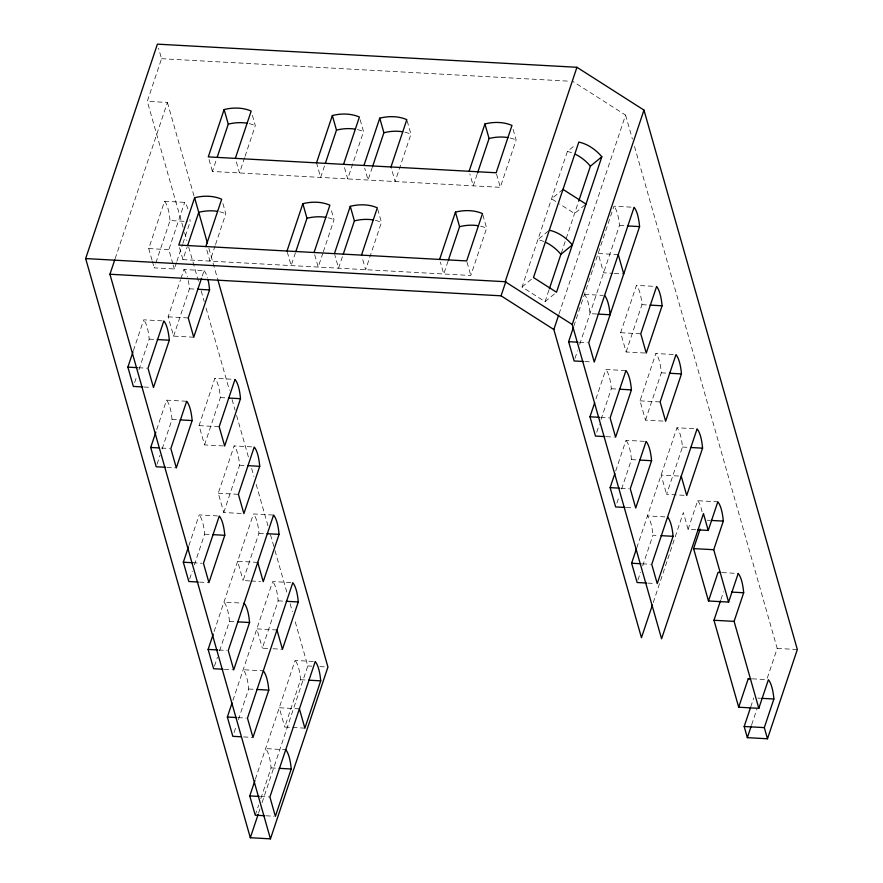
<?xml version="1.0" encoding="UTF-8"?>
<svg xmlns="http://www.w3.org/2000/svg" width="883" height="883" viewBox="0 0 883 883"><rect width="100%" height="100%" fill="white"/><g stroke="black" fill="none" stroke-linecap="round" stroke-linejoin="round"><path stroke-width="0.66" stroke-dasharray="4.42 3.31" d="M183.079 227.251L147.284 101.346L161.545 58.708L158.532 48.123M115.154 258.631L167.417 102.45L147.284 101.346M152.008 260.143L148.719 248.564L164.547 201.258L184.679 202.362A35.519 10.927 -86.8 0 1 188.598 211.534M176.468 262.571L174.326 268.962L154.205 267.858L155.485 264.017M155.916 262.737L170.033 220.54L187.472 221.501M133.432 350.518L143.697 319.823L162.483 320.86M172.869 263.818L168.852 249.679L184.679 202.362M134.635 382.593L136.777 376.191M138.907 369.8L149.183 339.116A35.519 10.927 -86.8 0 0 143.697 319.823M176.898 261.291L182.461 244.668M182.891 243.388L190.165 221.655A35.519 10.927 -86.8 0 0 189.944 219.459M482.869 214.933L486.632 228.178L470.805 275.485L182.936 259.613L187.218 246.832M513.122 129.426L516.136 140.011L500.297 187.328L212.428 171.457L216.71 158.664M193.741 337.229L173.609 336.114L168.123 316.831L180.529 279.745M180.96 278.465L183.951 269.514L204.083 270.628L201.942 277.019M173.609 336.114L189.437 288.807A35.519 10.927 -86.8 0 0 188.278 280.518M215.121 245.761L209.988 261.103L205.849 246.545M215.551 244.481L225.816 213.796L222.814 203.2M244.624 157.604L239.492 172.947L235.728 159.702M245.055 156.324L255.319 125.629L251.931 113.719M156.699 429.568L166.534 400.154L186.666 401.268M157.042 464.193L160.044 455.253M162.174 448.851L172.019 419.447A35.519 10.927 -86.8 0 0 166.534 400.154M223.322 445.937L204.536 444.9L199.05 425.617L214.889 378.299L235.01 379.414M204.536 444.9L220.364 397.582A35.519 10.927 -86.9 0 0 214.878 378.31M188.896 545.595L199.161 514.91L217.946 515.948M295.43 252.792L291.147 265.584L287.383 252.339M324.502 165.916L320.65 177.417L316.887 164.183M189.668 578.95L192.24 571.279M194.37 564.888L204.646 534.193A35.519 10.927 -86.8 0 0 199.161 514.91M241.202 513.476L223.763 512.504L218.278 493.222L234.105 445.915L252.891 446.941M223.763 512.504L239.591 465.198A35.519 10.927 -86.8 0 0 234.105 445.915M322.913 253.013L318.2 267.074L314.436 253.829M323.344 251.732L334.039 219.757L331.026 209.172M360.143 119.691L363.531 131.6L347.703 178.918L343.94 165.673M214.116 631.522L253.454 513.95L273.575 515.065M342.416 256.688L338.575 268.2L334.812 254.955M372.35 167.251L368.068 180.033L364.679 168.123M214.459 666.157L217.461 657.206M219.602 650.815L229.437 621.4A35.519 10.927 -86.8 0 0 223.951 602.107L241.401 603.078M249.812 580.926L243.101 580.55L258.94 533.244A35.519 10.927 -86.8 0 0 253.454 513.961M377.692 209.139L381.456 222.373L365.628 269.69L362.24 257.77M407.184 120.971L410.948 134.216L395.12 181.534L391.357 168.289M232.913 700.418L272.67 581.566L292.803 582.681M234.116 732.493L236.247 726.091M238.388 719.7L248.664 689.016A35.519 10.927 -86.8 0 0 243.178 669.722L263.3 670.837M267.692 648.464L262.328 648.166L278.156 600.848A35.519 10.927 -86.8 0 0 272.67 581.566M255.33 779.292L295.099 660.44L315.231 661.555M255.253 815.197L258.675 804.976M260.816 798.574L271.081 767.89A35.519 10.927 -86.8 0 0 265.606 748.607L285.728 749.711M304.878 728.155L284.756 727.04L300.584 679.733A35.519 10.927 -86.8 0 0 295.099 660.44M258.598 813.011L260.342 807.802M262.085 802.603L307.803 665.948L294.613 619.557M448.023 261.213L443.752 273.995L440.363 262.085M477.096 174.326L473.244 185.838L469.855 173.918M554.414 293.951L545.054 301.677L522.052 286.986L567.383 151.512L575.694 144.646M545.054 301.677L548.906 290.165M561.312 253.09L578.409 202.008M559.082 313.818L625.583 115.088L572.813 81.391M573.84 326.114L613.961 206.203L632.747 207.24M574.965 358.399L577.537 350.728M579.678 344.337L619.447 225.485A35.519 10.927 -86.8 0 0 613.961 206.203M595.981 398.884L605.815 369.48L625.948 370.584M644.91 353.023L626.124 351.986L620.639 332.692L636.466 285.386L653.917 286.346M596.753 432.24L599.325 424.568M601.036 419.447L611.301 388.763A35.519 10.927 -86.8 0 0 605.815 369.469M626.124 351.986L641.952 304.668A35.519 10.916 -86.9 0 0 636.466 285.397M615.694 471.014L625.959 440.33L644.745 441.368M662.945 421.081L645.495 420.12L640.009 400.838L655.848 353.52L674.634 354.558M616.897 503.089L619.038 496.699M621.599 489.027L631.444 459.613A35.519 10.927 -86.9 0 0 625.959 440.33M645.495 420.12L661.323 372.814A35.519 10.927 -86.8 0 0 655.848 353.52M636.753 547.89L676.952 427.758L697.084 428.873M637.956 579.965L640.528 572.294M642.669 565.893L652.934 535.208L658.299 535.506M684.049 495.319L666.599 494.359L682.438 447.052A35.519 10.927 -86.8 0 0 676.952 427.758M653.232 602.526L667.427 560.098M667.846 558.818L683.343 512.526L688.111 529.325L696.234 529.767M688.111 529.325L697.691 500.705L717.813 501.82M720.936 599.458L723.541 591.654M750.705 706.996L753.751 697.89M751.676 724.722L756.874 709.204M767.261 678.166L777.206 648.42L633.884 144.282M562.99 189.381L551.544 198.818L558.453 203.233M548.277 231.092L537.879 239.668A35.519 25.585 50.6 0 1 544.06 241.589M584.954 204.933L574.557 213.509L559.601 203.962M522.052 286.986L533.487 277.549M161.545 58.708L570.065 81.236M619.447 225.485L626.157 225.86M618.255 254.624L598.133 253.509L603.608 272.803L613.001 273.322M614.347 273.388L623.74 273.907M148.719 248.564L168.852 249.679M584.458 294.359L603.244 295.397M641.952 304.668L647.327 304.966M189.437 288.807L196.147 289.171M596.654 314.017L589.943 313.653A35.519 10.927 -86.8 0 0 584.458 294.359M620.639 332.692L640.771 333.807M168.123 316.831L188.256 317.935M579.369 342.262L587.416 342.714M584.844 361.555L591.555 361.92M149.183 339.116L155.894 339.48M661.323 372.814L668.034 373.178M611.301 388.763L618.012 389.127M138.598 367.725L146.655 368.178M640.009 400.838L660.142 401.942M144.084 387.019L150.794 387.383M600.727 417.383L608.773 417.825M220.364 397.582L225.739 397.88M606.202 436.666L614.259 437.107M682.438 447.052L689.148 447.416M172.019 419.447L178.73 419.811M199.05 425.617L219.183 426.721M631.444 459.613L638.155 459.988M678.563 476.036L661.124 475.076L666.599 494.359M161.446 448.056L169.492 448.509M239.591 465.198L246.302 465.573M620.87 488.233L628.917 488.674M166.92 467.35L176.313 467.869M626.345 507.515L633.056 507.891M664.899 516.886L647.449 515.915A35.519 10.927 -86.8 0 1 652.934 535.197M218.278 493.222L238.399 494.337M707.195 520.219L709.877 520.363M258.94 533.244L264.304 533.542M204.646 534.193L211.357 534.568M642.36 563.829L650.407 564.27M722.084 572.592L736.852 573.398M647.846 583.111L654.546 583.486M257.748 562.372L237.626 561.268L243.101 580.55M192.726 562.736L202.119 563.255M251.158 581.003L260.551 581.511M199.547 582.096L208.94 582.614M278.156 600.848L284.867 601.224M777.206 648.42L797.338 649.524M229.437 621.4L236.147 621.775M276.975 629.987L256.843 628.873L262.328 648.166M273.057 648.751L282.461 649.27M752.294 678.828L765.716 679.568M218.863 650.02L226.909 650.462M307.803 665.948L311.831 666.168M319.878 666.61L327.935 667.051M757.78 698.111L760.462 698.254M224.337 669.303L233.73 669.822M300.584 679.733L307.295 680.098M248.664 689.016L255.375 689.38M299.392 708.861L279.271 707.758L284.756 727.04M238.079 717.625L246.136 718.078M243.565 736.919L252.957 737.437M271.081 767.89L276.456 768.188M260.507 796.51L269.9 797.029M265.993 815.793L274.039 816.234M625.583 115.088L632.371 138.973M496.533 174.083L500.297 187.328M467.041 262.251L470.805 275.485M209.05 159.536L212.428 171.457M167.417 102.45L194.161 196.556M208.863 248.244L217.527 278.73M184.591 232.549L186.854 240.507M188.73 247.13L198.532 281.589M201.169 290.871L204.183 301.467M206.07 308.101L229.425 390.275M232.063 399.546L235.077 410.154M236.589 415.451L248.642 457.869M251.666 468.465L253.918 476.423M256.18 484.37L268.244 526.787M270.507 534.734L274.646 549.314M275.021 550.639L287.085 593.056M290.099 603.652L292.361 611.61M179.547 247.693L182.936 259.613M173.234 265.11L174.326 268.962M152.373 261.423L154.205 267.858M697.691 500.705A35.519 10.927 -86.8 0 1 702.018 511.71M567.372 151.479A35.519 25.585 50.6 0 1 571.5 152.638M480.562 226.18A35.519 25.21 -15.9 0 1 486.632 228.178M375.385 220.375A35.519 25.221 -15.9 0 1 381.456 222.373M219.746 211.799A35.519 25.21 -15.9 0 1 225.816 213.796M327.957 217.77A35.519 25.21 -15.9 0 1 334.028 219.768M249.249 123.642A35.519 25.21 -15.9 0 1 255.319 125.64M357.46 129.613A35.519 25.21 -15.9 0 1 363.531 131.6M404.878 132.218A35.519 25.221 -15.9 0 1 410.948 134.216M510.065 138.013A35.519 25.221 -15.9 0 1 516.136 140.011M164.547 201.258A35.519 10.927 -86.8 0 1 170.033 220.54M183.951 269.525A35.519 10.927 -86.8 0 1 187.428 276.975M204.083 270.628A35.519 10.927 -86.8 0 1 207.56 278.079"/><path stroke-width="1.32" d="M217.902 280.054L327.935 667.051L270.452 838.85L250.319 837.735L85.662 258.576L157.406 44.15L576.93 67.285L643.972 110.099L797.338 649.524L767.482 738.773L747.349 737.658L744.181 726.499L750.274 708.298M270.452 838.85L109.933 274.249L114.724 259.933M142.748 386.942L133.355 386.423L127.869 367.14L133.002 351.798M205.849 246.545L221.677 199.227A35.519 25.232 -15.9 0 0 194.624 197.726L178.796 245.055L466.666 260.927L482.493 213.609A35.519 25.221 -15.9 0 0 455.44 212.119L439.602 259.436M235.342 158.377L251.18 111.07A35.519 25.232 -15.9 0 0 224.116 109.569L208.289 156.887L496.158 172.77L511.985 125.452A35.519 25.221 -15.9 0 0 484.933 123.951L469.105 171.269M187.637 245.551L198.763 212.306A35.519 25.21 -15.9 0 1 217.56 211.368M217.141 157.384L228.267 124.139L224.127 109.58M169.304 340.22L153.476 387.538L147.991 368.244L163.83 320.937A35.519 10.927 -86.8 0 1 169.304 340.22L157.229 339.558M201.512 278.3L188.256 317.935L193.741 337.229L209.569 289.911A35.519 10.927 -86.8 0 0 208.013 279.79M165.585 467.273L156.192 466.754L150.706 447.471L155.838 432.129M192.152 420.551L176.313 467.869L170.838 448.575L186.666 401.268A35.519 10.927 -86.8 0 1 192.152 420.551L180.066 419.889M287.008 251.015L302.836 203.708A35.519 25.221 -15.9 0 1 329.889 205.198L314.061 252.505M316.511 162.858L332.339 115.541A35.519 25.221 -15.9 0 1 359.392 117.042L343.564 164.348M198.211 582.029L188.819 581.511L183.333 562.217L188.465 546.875M240.496 398.697L224.668 446.014L219.183 426.721L235.01 379.414A35.519 10.927 -86.8 0 1 240.496 398.697L228.421 398.034M295.86 251.512L306.986 218.267L302.836 203.708M325.352 163.355L336.478 130.11L332.339 115.541M224.768 535.308L208.94 582.614L203.454 563.332L219.293 516.014A35.519 10.927 -86.8 0 1 224.779 535.297L212.693 534.634M259.723 466.312L243.885 513.619L238.399 494.337L254.238 447.019A35.519 10.927 -86.8 0 1 259.723 466.301L247.637 465.639M334.425 253.631L350.264 206.324A35.519 25.221 -15.9 0 1 377.317 207.814L361.489 255.121M363.928 165.474L379.756 118.156L383.895 132.726L372.769 165.971M223.002 669.237L213.609 668.718L208.123 649.424L213.256 634.082M343.277 254.127L354.403 220.882L350.264 206.324M390.981 166.964L406.809 119.658A35.519 25.21 -15.9 0 0 379.756 118.167M244.083 603.221A35.519 10.927 -86.8 0 1 249.569 622.515L233.73 669.822L228.256 650.539L273.575 515.065A35.519 10.927 -86.8 0 1 279.061 534.358L263.233 581.665L257.748 562.372M240.882 736.764L232.825 736.323L227.35 717.04L232.052 702.967M263.3 670.837A35.519 10.927 -86.8 0 1 268.785 690.12L252.957 737.437L247.472 718.144L292.803 582.681A35.519 10.927 -86.9 0 1 298.277 601.963L282.461 649.27L276.975 629.987M264.646 815.715L255.253 815.197L249.768 795.914L254.911 780.572M250.319 837.735L258.167 814.314M448.454 259.933L459.579 226.688L455.44 212.119M477.526 173.046L489.072 138.521L484.933 123.962M285.728 749.711A35.519 10.927 -86.8 0 1 291.213 768.994L275.386 816.311L269.9 797.029L315.231 661.555A35.519 10.927 -86.8 0 1 320.706 680.848L304.878 728.155L299.392 708.861M85.662 258.576L505.186 281.71L576.93 67.285M109.933 274.249L501.069 295.816L505.882 281.434M549.336 288.884L560.893 254.359L572.327 244.922A35.519 25.552 50.5 0 0 549.325 230.231M578.674 201.203L590.385 166.203L601.831 156.766A35.519 25.552 50.5 0 0 578.818 142.075L533.487 277.549L556.5 292.24L601.831 156.766M652.371 605.098L641.455 637.703L553.84 329.514L558.652 315.132M697.581 529.844L708.243 530.429L703.464 513.619L661.577 638.795L572.228 324.514L643.972 110.099M583.508 361.478L574.116 360.959L568.63 341.677L573.42 327.339M639.568 226.6L594.248 362.074L588.762 342.781L634.082 207.306A35.519 10.927 -86.8 0 1 639.568 226.6L627.493 225.927M604.866 436.588L595.473 436.07L589.987 416.787L594.689 402.725M631.433 389.867L615.594 437.184L610.12 417.902L625.948 370.584A35.519 10.927 -86.8 0 1 631.422 389.878L619.347 389.204M662.084 305.783L646.257 353.09L640.771 333.807L656.599 286.489A35.519 10.916 -86.9 0 1 662.073 305.794L650.009 305.11M625.009 507.449L615.617 506.93L610.131 487.637L614.833 473.575M651.577 460.727L635.738 508.034L630.263 488.752L646.091 441.434A35.519 10.927 -86.8 0 1 651.577 460.716L639.491 460.054M681.455 373.917L665.627 421.235L660.142 401.942L675.97 354.635A35.519 10.927 -86.8 0 1 681.455 373.917L669.38 373.255M646.499 583.034L637.107 582.515L631.621 563.233L636.411 548.906M667.581 517.03A35.519 10.927 -86.8 0 1 673.067 536.323L657.239 583.63L651.753 564.347L697.084 428.873A35.519 10.927 -86.8 0 1 702.57 448.145L686.731 495.473L681.246 476.18M738.188 573.475L728.618 602.085L708.486 600.981L693.596 548.608L700.131 529.094M708.243 530.429L717.813 501.82A35.519 10.927 -86.8 0 1 723.298 521.102M728.618 602.085L713.729 549.712L723.298 521.102L711.223 520.44M708.486 600.981L718.067 572.361L720.749 572.515M767.482 738.773L764.303 727.614L773.883 699.005A35.519 10.916 -86.9 0 0 768.398 679.722L758.817 708.332L738.696 707.217L713.972 620.263L720.495 600.76M758.817 708.332L734.104 621.378L743.674 592.758A35.519 10.927 -86.8 0 0 738.188 573.464M738.696 707.217L748.265 678.608L750.947 678.751M747.349 737.658L751.245 726.025M197.494 289.249L209.569 289.911M598.001 314.094L610.076 314.756A35.519 10.927 -86.8 0 0 604.59 295.463M568.63 341.677L578.023 342.196M127.869 367.14L137.262 367.659M589.987 416.787L599.38 417.306M690.484 447.493L702.559 448.156M150.706 447.471L158.752 447.913M610.131 487.637L619.524 488.156M660.992 535.65L673.067 536.312M693.596 548.608L713.729 549.712M266.986 533.685L279.061 534.347M631.621 563.233L641.014 563.751M731.599 592.096L743.674 592.758M183.333 562.217L192.726 562.736M713.972 620.263L734.104 621.378M286.213 601.301L298.288 601.963M237.494 621.842L249.569 622.515M208.123 649.424L217.516 649.943M761.797 698.332L773.883 699.005M308.631 680.175L320.717 680.837M256.71 689.457L268.785 690.12M744.181 726.499L764.303 727.614M227.35 717.04L236.743 717.559M279.138 768.331L291.213 769.005M249.768 795.914L259.161 796.433M562.99 189.381L585.992 204.072M505.186 281.71L572.228 324.514M501.069 295.816L553.84 329.514M618.255 254.624L623.74 273.907M194.624 197.737L207.35 242.935M748.265 678.608A35.519 10.927 -86.9 0 1 748.927 679.48M546.102 242.527A35.519 25.585 50.6 0 1 560.915 254.348M575.606 154.37A35.519 25.585 50.6 0 1 590.407 166.181M228.267 124.15A35.519 25.21 -15.9 0 1 247.063 123.212M336.478 130.121A35.519 25.21 -15.9 0 1 355.275 129.172M383.895 132.726A35.519 25.221 -15.9 0 1 402.703 131.788M489.072 138.521A35.519 25.221 -15.9 0 1 507.88 137.582M459.579 226.688A35.519 25.21 -15.9 0 1 478.376 225.75M306.986 218.278A35.519 25.21 -15.9 0 1 325.783 217.339M354.403 220.882A35.519 25.221 -15.9 0 1 373.2 219.944"/></g></svg>
